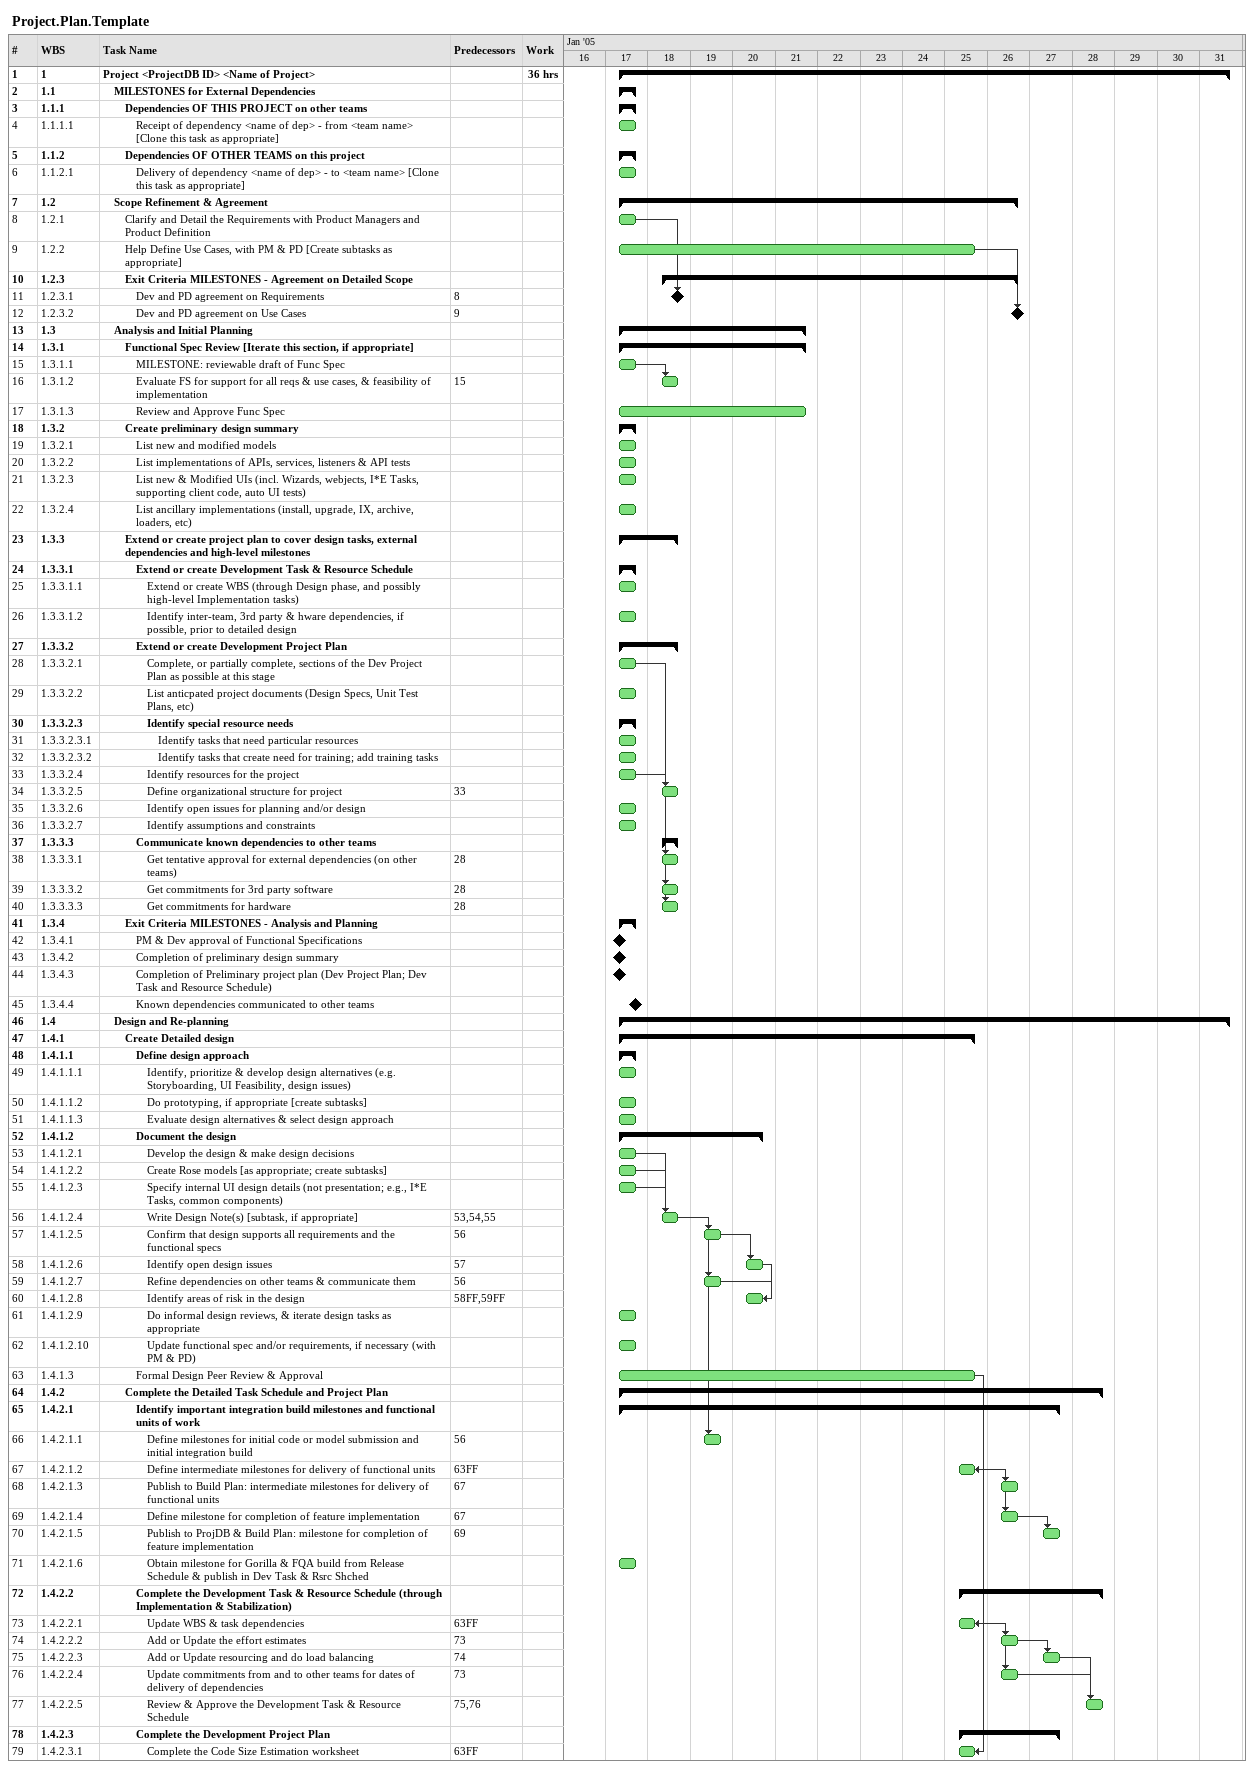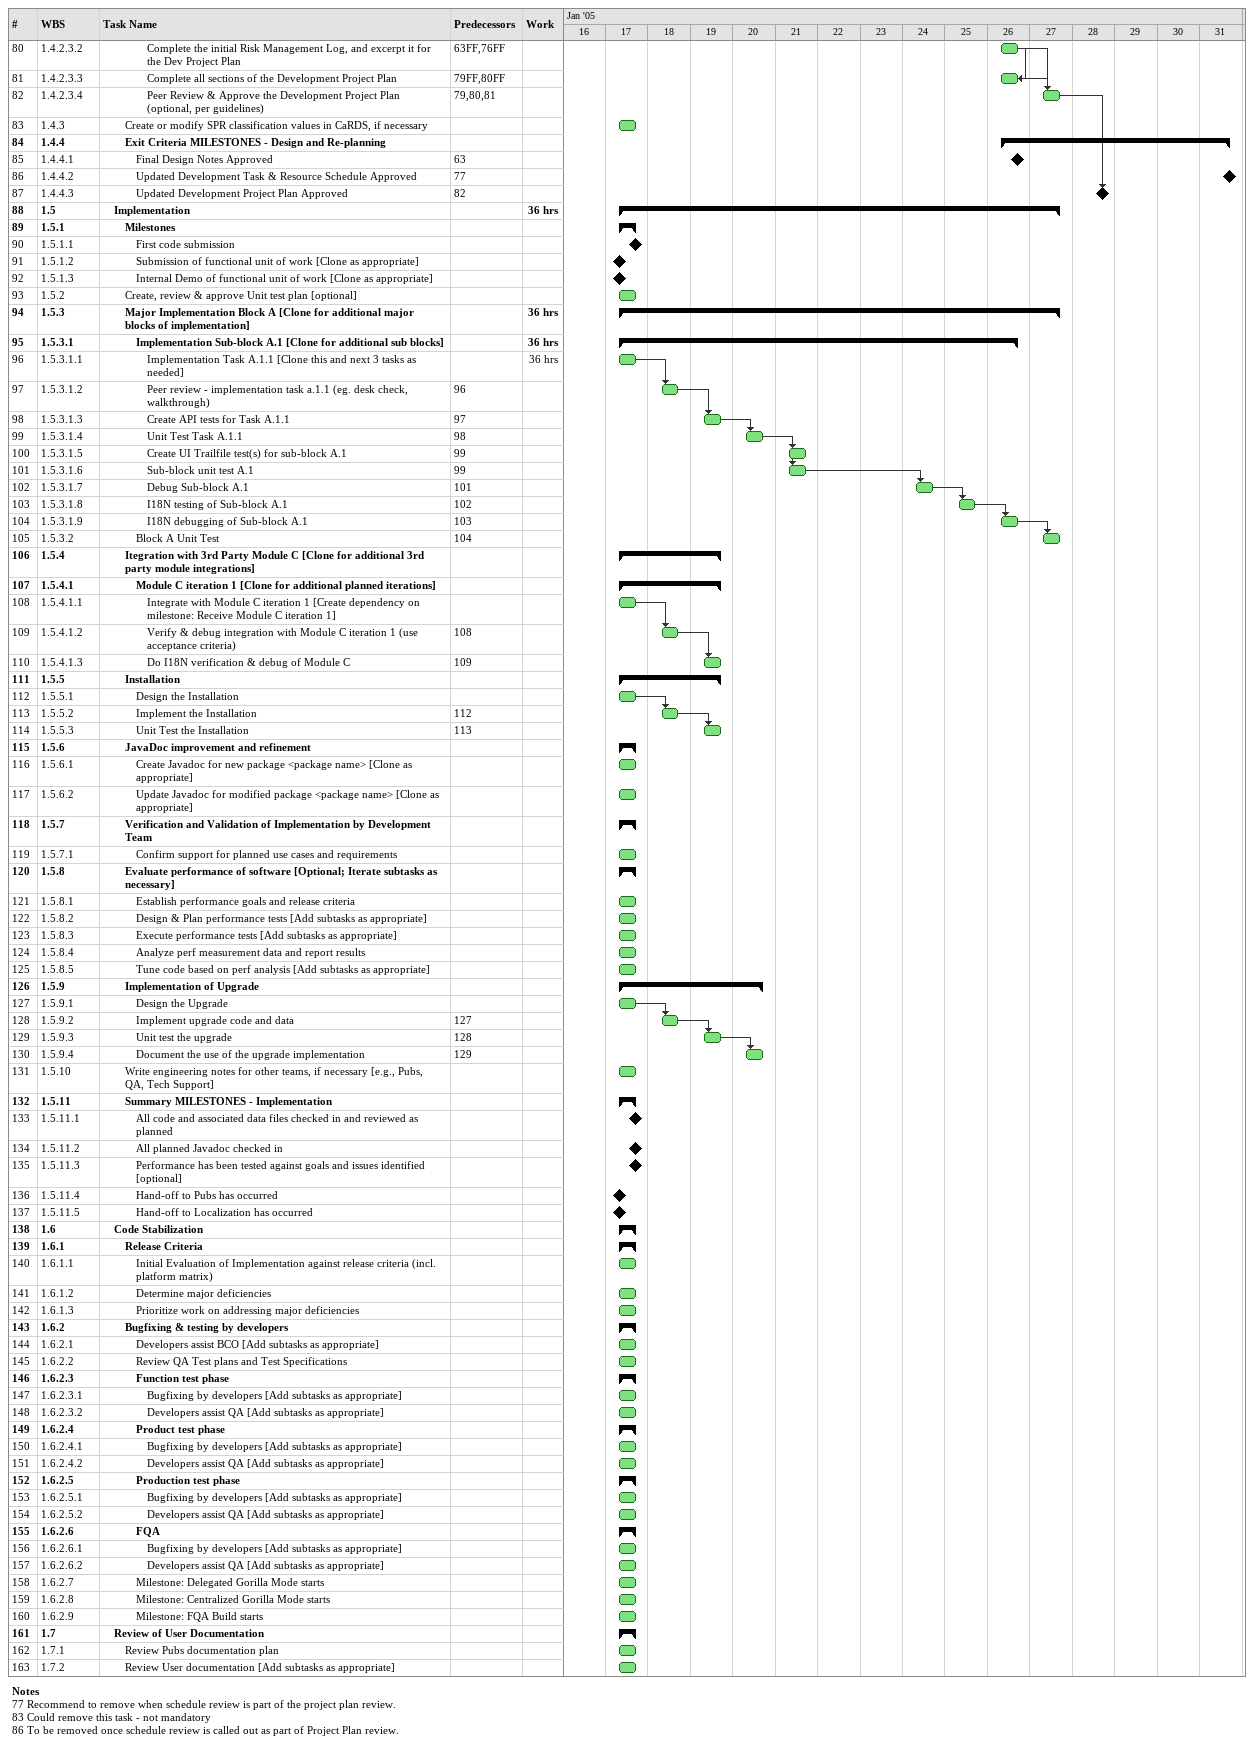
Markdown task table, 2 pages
Project.Plan.Template

| ID | WBS | Task | Start | Finish | Predecessors | Work (h) |
|---|---|---|---|---|---|---|
| 1 | 1 | **Project <ProjectDB ID> <Name of Project>** | 2005-01-17 | 2005-01-31 |  | 36 |
| 2 | 1.1 | **MILESTONES for External Dependencies** | 2005-01-17 | 2005-01-17 |  |  |
| 3 | 1.1.1 | **Dependencies OF THIS PROJECT on other teams** | 2005-01-17 | 2005-01-17 |  |  |
| 4 | 1.1.1.1 | Receipt of dependency <name of dep> - from <team name> [Clone this task as appropriate] | 2005-01-17 | 2005-01-17 |  |  |
| 5 | 1.1.2 | **Dependencies OF OTHER TEAMS on this project** | 2005-01-17 | 2005-01-17 |  |  |
| 6 | 1.1.2.1 | Delivery of dependency <name of dep> - to <team name> [Clone this task as appropriate] | 2005-01-17 | 2005-01-17 |  |  |
| 7 | 1.2 | **Scope Refinement & Agreement** | 2005-01-17 | 2005-01-26 |  |  |
| 8 | 1.2.1 | Clarify and Detail the Requirements with Product Managers and Product Definition | 2005-01-17 | 2005-01-17 |  |  |
| 9 | 1.2.2 | Help Define Use Cases, with PM & PD [Create subtasks as appropriate] | 2005-01-17 | 2005-01-25 |  |  |
| 10 | 1.2.3 | **Exit Criteria MILESTONES - Agreement on Detailed Scope** | 2005-01-18 | 2005-01-26 |  |  |
| 11 | 1.2.3.1 | Dev and PD agreement on Requirements (milestone) | 2005-01-18 | 2005-01-18 | 8 |  |
| 12 | 1.2.3.2 | Dev and PD agreement on Use Cases (milestone) | 2005-01-26 | 2005-01-26 | 9 |  |
| 13 | 1.3 | **Analysis and Initial Planning** | 2005-01-17 | 2005-01-21 |  |  |
| 14 | 1.3.1 | **Functional Spec Review [Iterate this section, if appropriate]** | 2005-01-17 | 2005-01-21 |  |  |
| 15 | 1.3.1.1 | MILESTONE: reviewable draft of Func Spec | 2005-01-17 | 2005-01-17 |  |  |
| 16 | 1.3.1.2 | Evaluate FS for support for all reqs & use cases, & feasibility of implementation | 2005-01-18 | 2005-01-18 | 15 |  |
| 17 | 1.3.1.3 | Review and Approve Func Spec | 2005-01-17 | 2005-01-21 |  |  |
| 18 | 1.3.2 | **Create preliminary design summary** | 2005-01-17 | 2005-01-17 |  |  |
| 19 | 1.3.2.1 | List new and modified models | 2005-01-17 | 2005-01-17 |  |  |
| 20 | 1.3.2.2 | List implementations of APIs, services, listeners & API tests | 2005-01-17 | 2005-01-17 |  |  |
| 21 | 1.3.2.3 | List new & Modified UIs (incl. Wizards, webjects, I*E Tasks, supporting client code, auto UI tests) | 2005-01-17 | 2005-01-17 |  |  |
| 22 | 1.3.2.4 | List ancillary implementations (install, upgrade, IX, archive, loaders, etc) | 2005-01-17 | 2005-01-17 |  |  |
| 23 | 1.3.3 | **Extend or create project plan to cover design tasks, external dependencies and high-level milestones** | 2005-01-17 | 2005-01-18 |  |  |
| 24 | 1.3.3.1 | **Extend or create Development Task & Resource Schedule** | 2005-01-17 | 2005-01-17 |  |  |
| 25 | 1.3.3.1.1 | Extend or create WBS (through Design phase, and possibly high-level Implementation tasks) | 2005-01-17 | 2005-01-17 |  |  |
| 26 | 1.3.3.1.2 | Identify inter-team, 3rd party & hware dependencies, if possible, prior to detailed design | 2005-01-17 | 2005-01-17 |  |  |
| 27 | 1.3.3.2 | **Extend or create Development Project Plan** | 2005-01-17 | 2005-01-18 |  |  |
| 28 | 1.3.3.2.1 | Complete, or partially complete, sections of the Dev Project Plan as possible at this stage | 2005-01-17 | 2005-01-17 |  |  |
| 29 | 1.3.3.2.2 | List anticpated project documents (Design Specs, Unit Test Plans, etc) | 2005-01-17 | 2005-01-17 |  |  |
| 30 | 1.3.3.2.3 | **Identify special resource needs** | 2005-01-17 | 2005-01-17 |  |  |
| 31 | 1.3.3.2.3.1 | Identify tasks that need particular resources | 2005-01-17 | 2005-01-17 |  |  |
| 32 | 1.3.3.2.3.2 | Identify tasks that create need for training; add training tasks | 2005-01-17 | 2005-01-17 |  |  |
| 33 | 1.3.3.2.4 | Identify resources for the project | 2005-01-17 | 2005-01-17 |  |  |
| 34 | 1.3.3.2.5 | Define organizational structure for project | 2005-01-18 | 2005-01-18 | 33 |  |
| 35 | 1.3.3.2.6 | Identify open issues for planning and/or design | 2005-01-17 | 2005-01-17 |  |  |
| 36 | 1.3.3.2.7 | Identify assumptions and constraints | 2005-01-17 | 2005-01-17 |  |  |
| 37 | 1.3.3.3 | **Communicate known dependencies to other teams** | 2005-01-18 | 2005-01-18 |  |  |
| 38 | 1.3.3.3.1 | Get tentative approval for external dependencies (on other teams) | 2005-01-18 | 2005-01-18 | 28 |  |
| 39 | 1.3.3.3.2 | Get commitments for 3rd party software | 2005-01-18 | 2005-01-18 | 28 |  |
| 40 | 1.3.3.3.3 | Get commitments for hardware | 2005-01-18 | 2005-01-18 | 28 |  |
| 41 | 1.3.4 | **Exit Criteria MILESTONES - Analysis and Planning** | 2005-01-17 | 2005-01-17 |  |  |
| 42 | 1.3.4.1 | PM & Dev approval of Functional Specifications (milestone) | 2005-01-17 | 2005-01-17 |  |  |
| 43 | 1.3.4.2 | Completion of preliminary design summary (milestone) | 2005-01-17 | 2005-01-17 |  |  |
| 44 | 1.3.4.3 | Completion of Preliminary project plan (Dev Project Plan; Dev Task and Resource Schedule) (milestone) | 2005-01-17 | 2005-01-17 |  |  |
| 45 | 1.3.4.4 | Known dependencies communicated to other teams (milestone) | 2005-01-17 | 2005-01-17 |  |  |
| 46 | 1.4 | **Design and Re-planning** | 2005-01-17 | 2005-01-31 |  |  |
| 47 | 1.4.1 | **Create Detailed design** | 2005-01-17 | 2005-01-25 |  |  |
| 48 | 1.4.1.1 | **Define design approach** | 2005-01-17 | 2005-01-17 |  |  |
| 49 | 1.4.1.1.1 | Identify, prioritize & develop design alternatives (e.g. Storyboarding, UI Feasibility, design issues) | 2005-01-17 | 2005-01-17 |  |  |
| 50 | 1.4.1.1.2 | Do prototyping, if appropriate [create subtasks] | 2005-01-17 | 2005-01-17 |  |  |
| 51 | 1.4.1.1.3 | Evaluate design alternatives & select design approach | 2005-01-17 | 2005-01-17 |  |  |
| 52 | 1.4.1.2 | **Document the design** | 2005-01-17 | 2005-01-20 |  |  |
| 53 | 1.4.1.2.1 | Develop the design & make design decisions | 2005-01-17 | 2005-01-17 |  |  |
| 54 | 1.4.1.2.2 | Create Rose models [as appropriate; create subtasks] | 2005-01-17 | 2005-01-17 |  |  |
| 55 | 1.4.1.2.3 | Specify internal UI design details (not presentation; e.g., I*E Tasks, common components) | 2005-01-17 | 2005-01-17 |  |  |
| 56 | 1.4.1.2.4 | Write Design Note(s) [subtask, if appropriate] | 2005-01-18 | 2005-01-18 | 53, 54, 55 |  |
| 57 | 1.4.1.2.5 | Confirm that design supports all requirements and the functional specs | 2005-01-19 | 2005-01-19 | 56 |  |
| 58 | 1.4.1.2.6 | Identify open design issues | 2005-01-20 | 2005-01-20 | 57 |  |
| 59 | 1.4.1.2.7 | Refine dependencies on other teams & communicate them | 2005-01-19 | 2005-01-19 | 56 |  |
| 60 | 1.4.1.2.8 | Identify areas of risk in the design | 2005-01-20 | 2005-01-20 | 58FF, 59FF |  |
| 61 | 1.4.1.2.9 | Do informal design reviews, & iterate design tasks as appropriate | 2005-01-17 | 2005-01-17 |  |  |
| 62 | 1.4.1.2.10 | Update functional spec and/or requirements, if necessary (with PM & PD) | 2005-01-17 | 2005-01-17 |  |  |
| 63 | 1.4.1.3 | Formal Design Peer Review & Approval | 2005-01-17 | 2005-01-25 |  |  |
| 64 | 1.4.2 | **Complete the Detailed Task Schedule and Project Plan** | 2005-01-17 | 2005-01-28 |  |  |
| 65 | 1.4.2.1 | **Identify important integration build milestones and functional units of work** | 2005-01-17 | 2005-01-27 |  |  |
| 66 | 1.4.2.1.1 | Define milestones for initial code or model submission and initial integration build | 2005-01-19 | 2005-01-19 | 56 |  |
| 67 | 1.4.2.1.2 | Define intermediate milestones for delivery of functional units | 2005-01-25 | 2005-01-25 | 63FF |  |
| 68 | 1.4.2.1.3 | Publish to Build Plan: intermediate milestones for delivery of functional units | 2005-01-26 | 2005-01-26 | 67 |  |
| 69 | 1.4.2.1.4 | Define milestone for completion of feature implementation | 2005-01-26 | 2005-01-26 | 67 |  |
| 70 | 1.4.2.1.5 | Publish to ProjDB & Build Plan: milestone for completion of feature implementation | 2005-01-27 | 2005-01-27 | 69 |  |
| 71 | 1.4.2.1.6 | Obtain milestone for Gorilla & FQA build from Release Schedule & publish in Dev Task & Rsrc Shched | 2005-01-17 | 2005-01-17 |  |  |
| 72 | 1.4.2.2 | **Complete the Development Task & Resource Schedule (through Implementation & Stabilization)** | 2005-01-25 | 2005-01-28 |  |  |
| 73 | 1.4.2.2.1 | Update WBS & task dependencies | 2005-01-25 | 2005-01-25 | 63FF |  |
| 74 | 1.4.2.2.2 | Add or Update the effort estimates | 2005-01-26 | 2005-01-26 | 73 |  |
| 75 | 1.4.2.2.3 | Add or Update resourcing and do load balancing | 2005-01-27 | 2005-01-27 | 74 |  |
| 76 | 1.4.2.2.4 | Update commitments from and to other teams for dates of delivery of dependencies | 2005-01-26 | 2005-01-26 | 73 |  |
| 77 | 1.4.2.2.5 | Review & Approve the Development Task & Resource Schedule | 2005-01-28 | 2005-01-28 | 75, 76 |  |
| 78 | 1.4.2.3 | **Complete the Development Project Plan** | 2005-01-25 | 2005-01-27 |  |  |
| 79 | 1.4.2.3.1 | Complete the Code Size Estimation worksheet | 2005-01-25 | 2005-01-25 | 63FF |  |
| 80 | 1.4.2.3.2 | Complete the initial Risk Management Log, and excerpt it for the Dev Project Plan | 2005-01-26 | 2005-01-26 | 63FF, 76FF |  |
| 81 | 1.4.2.3.3 | Complete all sections of the Development Project Plan | 2005-01-26 | 2005-01-26 | 79FF, 80FF |  |
| 82 | 1.4.2.3.4 | Peer Review & Approve the Development Project Plan (optional, per guidelines) | 2005-01-27 | 2005-01-27 | 79, 80, 81 |  |
| 83 | 1.4.3 | Create or modify SPR classification values in CaRDS, if necessary | 2005-01-17 | 2005-01-17 |  |  |
| 84 | 1.4.4 | **Exit Criteria MILESTONES - Design and Re-planning** | 2005-01-26 | 2005-01-31 |  |  |
| 85 | 1.4.4.1 | Final Design Notes Approved (milestone) | 2005-01-26 | 2005-01-26 | 63 |  |
| 86 | 1.4.4.2 | Updated Development Task & Resource Schedule Approved (milestone) | 2005-01-31 | 2005-01-31 | 77 |  |
| 87 | 1.4.4.3 | Updated Development Project Plan Approved (milestone) | 2005-01-28 | 2005-01-28 | 82 |  |
| 88 | 1.5 | **Implementation** | 2005-01-17 | 2005-01-27 |  | 36 |
| 89 | 1.5.1 | **Milestones** | 2005-01-17 | 2005-01-17 |  |  |
| 90 | 1.5.1.1 | First code submission (milestone) | 2005-01-17 | 2005-01-17 |  |  |
| 91 | 1.5.1.2 | Submission of functional unit of work [Clone as appropriate] (milestone) | 2005-01-17 | 2005-01-17 |  |  |
| 92 | 1.5.1.3 | Internal Demo of functional unit of work [Clone as appropriate] (milestone) | 2005-01-17 | 2005-01-17 |  |  |
| 93 | 1.5.2 | Create, review & approve Unit test plan [optional] | 2005-01-17 | 2005-01-17 |  |  |
| 94 | 1.5.3 | **Major Implementation Block A [Clone for additional major blocks of implementation]** | 2005-01-17 | 2005-01-27 |  | 36 |
| 95 | 1.5.3.1 | **Implementation Sub-block A.1 [Clone for additional sub blocks]** | 2005-01-17 | 2005-01-26 |  | 36 |
| 96 | 1.5.3.1.1 | Implementation Task A.1.1 [Clone this and next 3 tasks as needed] | 2005-01-17 | 2005-01-17 |  | 36 |
| 97 | 1.5.3.1.2 | Peer review - implementation task a.1.1 (eg. desk check, walkthrough) | 2005-01-18 | 2005-01-18 | 96 |  |
| 98 | 1.5.3.1.3 | Create API tests for Task A.1.1 | 2005-01-19 | 2005-01-19 | 97 |  |
| 99 | 1.5.3.1.4 | Unit Test Task A.1.1 | 2005-01-20 | 2005-01-20 | 98 |  |
| 100 | 1.5.3.1.5 | Create UI Trailfile test(s) for sub-block A.1 | 2005-01-21 | 2005-01-21 | 99 |  |
| 101 | 1.5.3.1.6 | Sub-block unit test A.1 | 2005-01-21 | 2005-01-21 | 99 |  |
| 102 | 1.5.3.1.7 | Debug Sub-block A.1 | 2005-01-24 | 2005-01-24 | 101 |  |
| 103 | 1.5.3.1.8 | I18N testing of Sub-block A.1 | 2005-01-25 | 2005-01-25 | 102 |  |
| 104 | 1.5.3.1.9 | I18N debugging of Sub-block A.1 | 2005-01-26 | 2005-01-26 | 103 |  |
| 105 | 1.5.3.2 | Block A Unit Test | 2005-01-27 | 2005-01-27 | 104 |  |
| 106 | 1.5.4 | **Itegration with 3rd Party Module C [Clone for additional 3rd party module integrations]** | 2005-01-17 | 2005-01-19 |  |  |
| 107 | 1.5.4.1 | **Module C iteration 1 [Clone for additional planned iterations]** | 2005-01-17 | 2005-01-19 |  |  |
| 108 | 1.5.4.1.1 | Integrate with Module C iteration 1 [Create dependency on milestone: Receive Module C iteration 1] | 2005-01-17 | 2005-01-17 |  |  |
| 109 | 1.5.4.1.2 | Verify & debug integration with Module C iteration 1 (use acceptance criteria) | 2005-01-18 | 2005-01-18 | 108 |  |
| 110 | 1.5.4.1.3 | Do I18N verification & debug of Module C | 2005-01-19 | 2005-01-19 | 109 |  |
| 111 | 1.5.5 | **Installation** | 2005-01-17 | 2005-01-19 |  |  |
| 112 | 1.5.5.1 | Design the Installation | 2005-01-17 | 2005-01-17 |  |  |
| 113 | 1.5.5.2 | Implement the Installation | 2005-01-18 | 2005-01-18 | 112 |  |
| 114 | 1.5.5.3 | Unit Test the Installation | 2005-01-19 | 2005-01-19 | 113 |  |
| 115 | 1.5.6 | **JavaDoc improvement and refinement** | 2005-01-17 | 2005-01-17 |  |  |
| 116 | 1.5.6.1 | Create Javadoc for new package <package name> [Clone as appropriate] | 2005-01-17 | 2005-01-17 |  |  |
| 117 | 1.5.6.2 | Update Javadoc for modified package <package name> [Clone as appropriate] | 2005-01-17 | 2005-01-17 |  |  |
| 118 | 1.5.7 | **Verification and Validation of Implementation by Development Team** | 2005-01-17 | 2005-01-17 |  |  |
| 119 | 1.5.7.1 | Confirm support for planned use cases and requirements | 2005-01-17 | 2005-01-17 |  |  |
| 120 | 1.5.8 | **Evaluate performance of software [Optional; Iterate subtasks as necessary]** | 2005-01-17 | 2005-01-17 |  |  |
| 121 | 1.5.8.1 | Establish performance goals and release criteria | 2005-01-17 | 2005-01-17 |  |  |
| 122 | 1.5.8.2 | Design & Plan performance tests [Add subtasks as appropriate] | 2005-01-17 | 2005-01-17 |  |  |
| 123 | 1.5.8.3 | Execute performance tests [Add subtasks as appropriate] | 2005-01-17 | 2005-01-17 |  |  |
| 124 | 1.5.8.4 | Analyze perf measurement data and report results | 2005-01-17 | 2005-01-17 |  |  |
| 125 | 1.5.8.5 | Tune code based on perf analysis [Add subtasks as appropriate] | 2005-01-17 | 2005-01-17 |  |  |
| 126 | 1.5.9 | **Implementation of Upgrade** | 2005-01-17 | 2005-01-20 |  |  |
| 127 | 1.5.9.1 | Design the Upgrade | 2005-01-17 | 2005-01-17 |  |  |
| 128 | 1.5.9.2 | Implement upgrade code and data | 2005-01-18 | 2005-01-18 | 127 |  |
| 129 | 1.5.9.3 | Unit test the upgrade | 2005-01-19 | 2005-01-19 | 128 |  |
| 130 | 1.5.9.4 | Document the use of the upgrade implementation | 2005-01-20 | 2005-01-20 | 129 |  |
| 131 | 1.5.10 | Write engineering notes for other teams, if necessary [e.g., Pubs, QA, Tech Support] | 2005-01-17 | 2005-01-17 |  |  |
| 132 | 1.5.11 | **Summary MILESTONES - Implementation** | 2005-01-17 | 2005-01-17 |  |  |
| 133 | 1.5.11.1 | All code and associated data files checked in and reviewed as planned (milestone) | 2005-01-17 | 2005-01-17 |  |  |
| 134 | 1.5.11.2 | All planned Javadoc checked in (milestone) | 2005-01-17 | 2005-01-17 |  |  |
| 135 | 1.5.11.3 | Performance has been tested against goals and issues identified [optional] (milestone) | 2005-01-17 | 2005-01-17 |  |  |
| 136 | 1.5.11.4 | Hand-off to Pubs has occurred (milestone) | 2005-01-17 | 2005-01-17 |  |  |
| 137 | 1.5.11.5 | Hand-off to Localization has occurred (milestone) | 2005-01-17 | 2005-01-17 |  |  |
| 138 | 1.6 | **Code Stabilization** | 2005-01-17 | 2005-01-17 |  |  |
| 139 | 1.6.1 | **Release Criteria** | 2005-01-17 | 2005-01-17 |  |  |
| 140 | 1.6.1.1 | Initial Evaluation of Implementation against release criteria (incl. platform matrix) | 2005-01-17 | 2005-01-17 |  |  |
| 141 | 1.6.1.2 | Determine major deficiencies | 2005-01-17 | 2005-01-17 |  |  |
| 142 | 1.6.1.3 | Prioritize work on addressing major deficiencies | 2005-01-17 | 2005-01-17 |  |  |
| 143 | 1.6.2 | **Bugfixing & testing by developers** | 2005-01-17 | 2005-01-17 |  |  |
| 144 | 1.6.2.1 | Developers assist BCO [Add subtasks as appropriate] | 2005-01-17 | 2005-01-17 |  |  |
| 145 | 1.6.2.2 | Review QA Test plans and Test Specifications | 2005-01-17 | 2005-01-17 |  |  |
| 146 | 1.6.2.3 | **Function test phase** | 2005-01-17 | 2005-01-17 |  |  |
| 147 | 1.6.2.3.1 | Bugfixing by developers [Add subtasks as appropriate] | 2005-01-17 | 2005-01-17 |  |  |
| 148 | 1.6.2.3.2 | Developers assist QA [Add subtasks as appropriate] | 2005-01-17 | 2005-01-17 |  |  |
| 149 | 1.6.2.4 | **Product test phase** | 2005-01-17 | 2005-01-17 |  |  |
| 150 | 1.6.2.4.1 | Bugfixing by developers [Add subtasks as appropriate] | 2005-01-17 | 2005-01-17 |  |  |
| 151 | 1.6.2.4.2 | Developers assist QA [Add subtasks as appropriate] | 2005-01-17 | 2005-01-17 |  |  |
| 152 | 1.6.2.5 | **Production test phase** | 2005-01-17 | 2005-01-17 |  |  |
| 153 | 1.6.2.5.1 | Bugfixing by developers [Add subtasks as appropriate] | 2005-01-17 | 2005-01-17 |  |  |
| 154 | 1.6.2.5.2 | Developers assist QA [Add subtasks as appropriate] | 2005-01-17 | 2005-01-17 |  |  |
| 155 | 1.6.2.6 | **FQA** | 2005-01-17 | 2005-01-17 |  |  |
| 156 | 1.6.2.6.1 | Bugfixing by developers [Add subtasks as appropriate] | 2005-01-17 | 2005-01-17 |  |  |
| 157 | 1.6.2.6.2 | Developers assist QA [Add subtasks as appropriate] | 2005-01-17 | 2005-01-17 |  |  |
| 158 | 1.6.2.7 | Milestone: Delegated Gorilla Mode starts | 2005-01-17 | 2005-01-17 |  |  |
| 159 | 1.6.2.8 | Milestone: Centralized Gorilla Mode starts | 2005-01-17 | 2005-01-17 |  |  |
| 160 | 1.6.2.9 | Milestone: FQA Build starts | 2005-01-17 | 2005-01-17 |  |  |
| 161 | 1.7 | **Review of User Documentation** | 2005-01-17 | 2005-01-17 |  |  |
| 162 | 1.7.1 | Review Pubs documentation plan | 2005-01-17 | 2005-01-17 |  |  |
| 163 | 1.7.2 | Review User documentation [Add subtasks as appropriate] | 2005-01-17 | 2005-01-17 |  |  |

Notes
- 77: Recommend to remove when schedule review is part of the project plan review.
- 83: Could remove this task - not mandatory
- 86: To be removed once schedule review is called out as part of Project Plan review.
